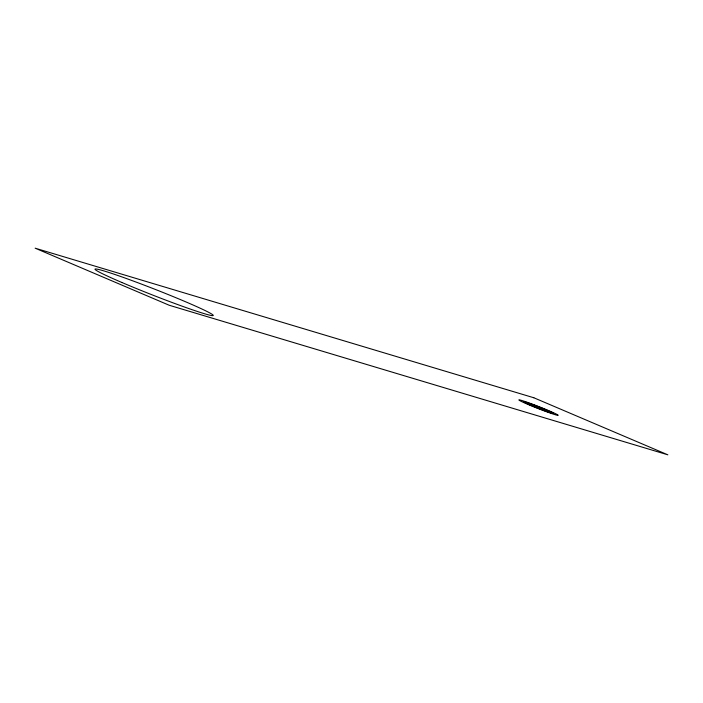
<?xml version="1.0" encoding="UTF-8"?>
<svg xmlns="http://www.w3.org/2000/svg" width="703" height="703" viewBox="0 0 703 703"><rect width="100%" height="100%" fill="white"/><g stroke="black" fill="none" stroke-linecap="round" stroke-linejoin="round"><path stroke-width="1.05" d="M533.568 405.649L543.419 409.506L533.656 405.649M533.797 397.749L35.15 248.177L169.203 305.251L667.85 454.823L533.797 397.749M121.768 282.439A63.516 3.102 21.4 0 0 213.176 315.559A63.516 3.102 21.4 0 0 127.419 278.889A63.516 3.102 21.4 0 0 121.768 282.439M533.102 405.947A10.589 0.518 21.4 0 0 548.331 411.466A10.589 0.518 21.4 0 0 534.043 405.35A10.589 0.518 21.4 0 0 533.102 405.947M530.405 405.121A15.879 0.773 21.4 0 0 553.252 413.408A15.879 0.773 21.4 0 0 531.82 404.234A15.879 0.773 21.4 0 0 530.405 405.121M527.707 404.304A21.169 1.037 21.4 0 0 558.173 415.341A21.169 1.037 21.4 0 0 529.587 403.118A21.169 1.037 21.4 0 0 527.707 404.304"/></g></svg>
